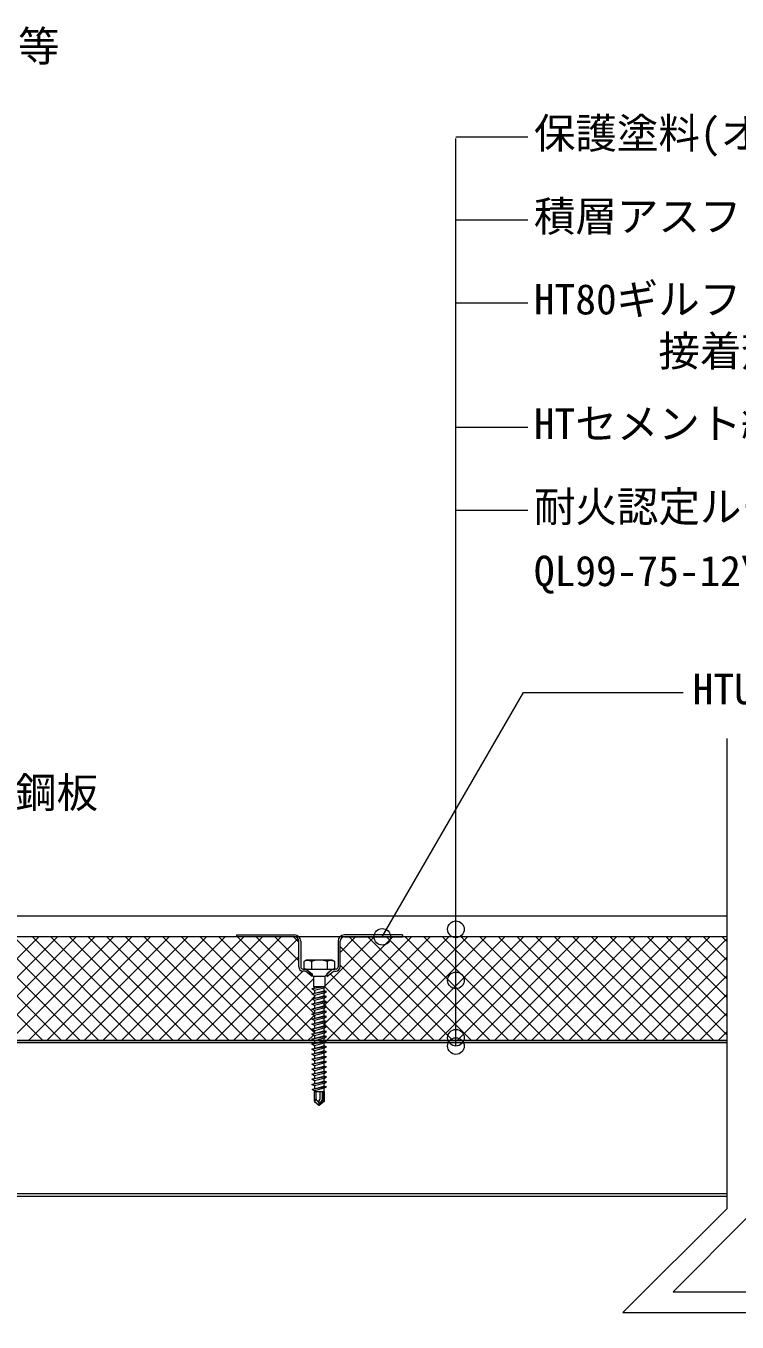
# Model space of a CAD drawing. Units: millimetres, scale not verified. Extents: x -1380 to 1380, y -955 to 955.
# Drawn here: x -22 to 321, y -308 to 316 of the extents above; entities that cross this region are included whole.
import ezdxf
from ezdxf.enums import TextEntityAlignment as Align

# ---------------------------------------------------------------- set-up
doc = ezdxf.new("R2010")
doc.units = ezdxf.units.MM
doc.header["$LTSCALE"] = 3
doc.linetypes.add('USER3', pattern=[9.525, 6.35, -3.175])
for name, color, linetype, lineweight in [('0-1_BOUSUI', 1, 'Continuous', 18), ('0-2_MOJI', 7, 'Continuous', 18), ('0-3_HATCH', 9, 'Continuous', 18), ('0-4_KANAMONO', 5, 'Continuous', 18), ('0-5_KANAMONO_SCREW', 4, 'Continuous', 18), ('0-7_dekki', 3, 'Continuous', 18), ('0-8_dannnetu', 6, 'Continuous', 18), ('0-D_SUNPO', 7, 'Continuous', 18)]:
    doc.layers.add(name, color=color, linetype=linetype, lineweight=lineweight)
doc.styles.add('ＭＳ ゴシック', font='')
doc.styles.get('ＭＳ ゴシック').set_extended_font_data('MS Gothic')

msp = doc.modelspace()

# ---------------------------------------------------------------- linework, layer by layer
at = {"layer": '0-1_BOUSUI'}
msp.add_lwpolyline([(315.714, -112.731), (-380.02, -112.731), (-424.162, -68.589), (-424.162, 72.411), (-440.02, 88.269), (-604.504, 88.269)], dxfattribs=at)
at = {"layer": '0-2_MOJI'}
for p, q in [((185.265, 262.891), (219.841, 262.891)), ((185.265, -175.422), (185.265, 262.061)), ((185.265, 222.891), (219.841, 222.891)), ((185.265, 182.891), (219.841, 182.891)), ((185.265, 122.891), (219.841, 122.891)), ((185.265, 82.891), (219.841, 82.891))]:
    msp.add_line(p, q, dxfattribs=at)
msp.add_lwpolyline([(149.809, -122.776), (217.795, -5.02), (294.757, -5.02)], dxfattribs=at)
for centre in [(185.265, -119.107), (149.809, -122.776), (185.265, -143.776), (185.265, -171.422), (185.265, -175.422)]:
    msp.add_circle(centre, 4, dxfattribs=at)
at = {"layer": '0-3_HATCH'}
for p, q in [((-13.766, -172.731), (-63.704, -122.793)), ((-57.295, -164.404), (-15.691, -122.8)), ((-56.642, -172.731), (-6.713, -122.802)), ((-4.785, -172.731), (-54.722, -122.794)), ((-47.661, -172.731), (2.266, -122.803)), ((4.195, -172.731), (-45.74, -122.796)), ((-38.681, -172.731), (11.245, -122.805)), ((13.175, -172.731), (-36.759, -122.797)), ((-29.701, -172.731), (20.224, -122.806)), ((22.155, -172.731), (-27.777, -122.798)), ((-20.721, -172.731), (29.203, -122.807)), ((31.136, -172.731), (-18.795, -122.8)), ((-11.74, -172.731), (38.182, -122.809)), ((40.116, -172.731), (-9.814, -122.801)), ((-2.76, -172.731), (47.16, -122.81)), ((49.096, -172.731), (-0.832, -122.803)), ((6.22, -172.731), (56.139, -122.812)), ((58.076, -172.731), (8.15, -122.804)), ((15.2, -172.731), (65.118, -122.813)), ((67.057, -172.731), (17.131, -122.805)), ((24.181, -172.731), (74.097, -122.814)), ((76.037, -172.731), (26.113, -122.807)), ((33.161, -172.731), (83.076, -122.815)), ((85.017, -172.731), (35.095, -122.808)), ((42.141, -172.731), (92.057, -122.815)), ((93.997, -172.731), (44.076, -122.81)), ((51.121, -172.731), (101.037, -122.815)), ((102.978, -172.731), (53.058, -122.811)), ((60.102, -172.731), (109.159, -123.674)), ((111.958, -172.731), (62.04, -122.813)), ((117.188, -168.981), (71.021, -122.814)), ((116.916, -159.729), (80.003, -122.815)), ((116.365, -150.197), (88.983, -122.815)), ((109.516, -134.368), (97.963, -122.815)), ((109.516, -125.388), (106.944, -122.815)), ((121.688, -165.025), (163.892, -122.822)), ((121.703, -156.031), (154.913, -122.82)), ((122.188, -146.565), (145.934, -122.819)), ((122.963, -172.731), (172.871, -122.823)), ((129.516, -130.257), (136.955, -122.818)), ((131.944, -172.731), (181.85, -122.824)), ((183.8, -172.731), (133.887, -122.817)), ((140.924, -172.731), (190.829, -122.826)), ((192.78, -172.731), (142.868, -122.819)), ((149.904, -172.731), (199.808, -122.827)), ((201.76, -172.731), (151.85, -122.82)), ((158.885, -172.731), (208.787, -122.828)), ((210.741, -172.731), (160.831, -122.821)), ((167.865, -172.731), (217.766, -122.83)), ((219.721, -172.731), (169.813, -122.823)), ((176.845, -172.731), (226.745, -122.831)), ((228.701, -172.731), (178.794, -122.824)), ((185.825, -172.731), (235.724, -122.832)), ((237.681, -172.731), (187.776, -122.825)), ((194.806, -172.731), (244.703, -122.834)), ((246.662, -172.731), (196.758, -122.827)), ((203.786, -172.731), (253.682, -122.835)), ((255.642, -172.731), (205.739, -122.828)), ((212.766, -172.731), (262.661, -122.836)), ((264.622, -172.731), (214.721, -122.829)), ((221.746, -172.731), (271.64, -122.837)), ((273.603, -172.731), (223.702, -122.83)), ((230.727, -172.731), (280.619, -122.839)), ((282.583, -172.731), (232.684, -122.832)), ((239.707, -172.731), (289.597, -122.84)), ((291.563, -172.731), (241.665, -122.833)), ((248.687, -172.731), (298.576, -122.841)), ((300.543, -172.731), (250.647, -122.834)), ((257.667, -172.731), (307.555, -122.843)), ((309.524, -172.731), (259.628, -122.836)), ((266.648, -172.731), (315.714, -123.664)), ((315.714, -169.941), (268.61, -122.837)), ((315.714, -160.961), (277.592, -122.838)), ((315.714, -151.98), (286.573, -122.84)), ((315.714, -143), (295.555, -122.841)), ((315.714, -134.02), (304.536, -122.842)), ((315.714, -125.04), (313.518, -122.844)), ((174.82, -172.731), (129.516, -127.427)), ((69.082, -172.731), (109.516, -132.296)), ((165.839, -172.731), (129.516, -136.408)), ((275.628, -172.731), (315.714, -132.645)), ((78.062, -172.731), (111.478, -139.315)), ((87.042, -172.731), (116.688, -143.085)), ((156.859, -172.731), (124.695, -140.567)), ((284.608, -172.731), (315.714, -141.625)), ((147.879, -172.731), (122.095, -146.947)), ((96.023, -172.731), (115.965, -152.789)), ((116.052, -152.701), (117.188, -151.565)), ((122.38, -156.212), (121.688, -155.521)), ((293.588, -172.731), (315.714, -150.605)), ((105.003, -172.731), (117.055, -160.679)), ((138.899, -172.731), (122.706, -156.538)), ((302.569, -172.731), (315.714, -159.585)), ((129.918, -172.731), (121.688, -164.501)), ((311.549, -172.731), (315.714, -168.566)), ((113.983, -172.731), (116.612, -170.102))]:
    msp.add_line(p, q, dxfattribs=at)
at = {"layer": '0-4_KANAMONO'}
for p, q in [((79.516, -121.815), (79.516, -122.815)), ((79.516, -121.815), (107.516, -121.815)), ((107.516, -122.815), (79.516, -122.815)), ((109.516, -137.315), (109.516, -124.815)), ((110.516, -124.815), (110.516, -137.315)), ((128.516, -124.815), (128.516, -137.315)), ((129.516, -137.315), (129.516, -124.815)), ((159.516, -121.815), (131.516, -121.815)), ((131.516, -122.815), (159.516, -122.815)), ((159.516, -121.815), (159.516, -122.815)), ((111.516, -138.315), (112.323, -138.315)), ((112.323, -139.315), (111.516, -139.315)), ((127.516, -138.315), (126.709, -138.315)), ((126.709, -139.315), (127.516, -139.315))]:
    msp.add_line(p, q, dxfattribs=at)
at = {"layer": '0-4_KANAMONO', "linetype": 'USER3'}
msp.add_line((112.709, -138.316), (126.168, -138.316), dxfattribs=at)
at = {"layer": '0-4_KANAMONO'}
for points in [[(113.517, -138.71), (116.016, -140.569), (116.016, -141.815), (112.92, -139.513)], [(125.516, -138.71), (123.016, -140.569), (123.016, -141.815), (126.113, -139.513)]]:
    msp.add_lwpolyline(points, dxfattribs=at)
for centre, radius, start, end in [((107.516, -124.815), 3, 0, 90), ((107.516, -124.815), 2, 0, 90), ((131.516, -124.815), 3, 90, 180), ((131.516, -124.815), 2, 90, 180), ((111.516, -137.315), 2, 180, 270), ((111.516, -137.315), 1, 180, 270), ((127.516, -137.315), 1, 270, 0), ((127.516, -137.315), 2, 270, 0), ((112.323, -140.315), 2, 53.36573, 90), ((112.323, -140.315), 1, 53.36573, 90), ((126.709, -140.315), 2, 90, 126.63427), ((126.709, -140.315), 1, 90, 126.63427)]:
    msp.add_arc(centre, radius, start, end, dxfattribs=at)
at = {"layer": '0-5_KANAMONO_SCREW'}
for p, q in [((115.686, -134.69), (115.686, -138.316)), ((123.191, -134.69), (123.191, -138.316)), ((122.188, -141.816), (116.688, -141.816)), ((122.188, -146.816), (116.688, -146.816)), ((116.688, -146.816), (117.188, -147.557)), ((121.688, -147.446), (117.188, -148.656)), ((117.188, -148.656), (117.188, -149.977)), ((121.688, -149.866), (117.188, -151.076)), ((121.688, -147.446), (122.188, -146.831)), ((121.688, -147.446), (121.688, -148.767)), ((121.688, -149.866), (121.688, -151.187)), ((117.188, -151.076), (117.188, -152.397)), ((121.688, -152.286), (117.188, -153.496)), ((117.188, -153.496), (117.188, -154.817)), ((121.688, -154.706), (117.188, -155.916)), ((117.188, -155.916), (117.188, -157.237)), ((121.688, -152.286), (121.688, -153.607)), ((121.688, -154.706), (121.688, -156.027)), ((121.688, -157.126), (117.188, -158.336)), ((117.188, -158.336), (117.188, -159.657)), ((121.688, -159.546), (117.188, -160.756)), ((117.188, -160.756), (117.188, -162.077)), ((121.688, -161.966), (117.188, -163.176)), ((121.688, -157.126), (121.688, -158.447)), ((121.688, -159.546), (121.688, -160.867)), ((121.688, -161.966), (121.688, -163.287)), ((117.188, -163.176), (117.188, -164.497)), ((121.688, -164.386), (117.188, -165.596)), ((117.188, -165.596), (117.188, -166.917)), ((121.688, -166.806), (117.188, -168.016)), ((117.188, -168.016), (117.188, -169.337)), ((121.688, -164.386), (121.688, -165.707)), ((121.688, -166.806), (121.688, -168.127)), ((121.688, -169.226), (117.188, -170.436)), ((117.188, -170.436), (117.188, -171.757)), ((121.688, -171.646), (117.188, -172.856)), ((117.188, -172.856), (117.188, -174.177)), ((121.688, -174.066), (117.188, -175.276)), ((121.688, -169.226), (121.688, -170.547)), ((121.688, -171.646), (121.688, -172.967)), ((121.688, -174.066), (121.688, -175.387)), ((117.188, -175.276), (117.188, -176.597)), ((121.688, -176.486), (117.188, -177.696)), ((117.188, -177.696), (117.188, -179.017)), ((121.688, -178.906), (117.188, -180.116)), ((117.188, -180.116), (117.188, -181.437)), ((121.688, -176.486), (121.688, -177.807)), ((121.688, -178.906), (121.688, -180.227)), ((121.688, -181.326), (117.188, -182.536)), ((117.188, -182.536), (117.188, -183.857)), ((121.688, -183.746), (117.188, -184.956)), ((117.188, -184.956), (117.188, -186.277)), ((121.688, -186.166), (117.188, -187.376)), ((117.188, -187.376), (117.188, -188.697)), ((121.688, -181.326), (121.688, -182.647)), ((121.688, -183.746), (121.688, -185.067)), ((121.688, -186.166), (121.688, -187.487)), ((121.688, -188.586), (117.188, -189.796)), ((117.188, -189.796), (117.188, -191.117)), ((121.688, -191.006), (117.188, -192.216)), ((117.188, -192.216), (117.188, -193.537)), ((121.688, -193.426), (117.188, -194.636)), ((121.688, -188.586), (121.688, -189.907)), ((121.688, -191.006), (121.688, -192.327)), ((121.688, -193.426), (121.688, -194.78)), ((122.863, -195.095), (116.013, -196.305)), ((117.138, -202.149), (117.138, -197.266)), ((117.138, -197.266), (121.738, -197.266)), ((117.188, -194.636), (117.188, -195.99)), ((121.688, -195.773), (117.188, -196.983)), ((117.188, -196.983), (117.188, -197.266)), ((117.874, -200.817), (117.874, -197.266)), ((119.806, -201.071), (119.806, -197.266)), ((120.956, -200.977), (120.956, -197.266)), ((121.278, -201.935), (121.278, -197.266)), ((121.688, -195.773), (121.688, -197.266)), ((121.738, -197.266), (121.738, -202.149)), ((117.535, -201.705), (117.138, -202.149)), ((117.138, -202.149), (119.254, -203.925)), ((118.264, -201.653), (118.537, -201.882)), ((119.229, -203.022), (119.438, -203.966)), ((119.429, -201.725), (119.806, -201.071)), ((119.581, -203.359), (119.438, -203.966)), ((120.956, -200.977), (119.581, -203.359)), ((121.278, -201.935), (119.581, -203.359)), ((119.581, -203.359), (119.622, -203.925))]:
    msp.add_line(p, q, dxfattribs=at)
msp.add_lwpolyline([(113.188, -133.966), (111.933, -134.69), (111.933, -138.316), (126.944, -138.316), (126.944, -134.69), (125.688, -133.966)], close=True, dxfattribs=at)
for points in [[(113.188, -138.316), (116.688, -141.816), (116.688, -146.816)], [(125.688, -138.316), (122.188, -141.816), (122.188, -146.816)], [(122.188, -146.831), (115.888, -147.905), (119.943, -146.816)], [(117.188, -148.656), (115.888, -147.905), (117.188, -147.557)], [(122.988, -149.115), (115.888, -150.325), (121.688, -148.767)], [(121.688, -149.866), (122.988, -149.115), (121.688, -148.767)], [(117.188, -151.076), (115.888, -150.325), (117.188, -149.977)], [(122.988, -151.535), (115.888, -152.745), (121.688, -151.187)], [(117.188, -153.496), (115.888, -152.745), (117.188, -152.397)], [(122.988, -153.955), (115.888, -155.165), (121.688, -153.607)], [(117.188, -155.916), (115.888, -155.165), (117.188, -154.817)], [(122.988, -156.375), (115.888, -157.585), (121.688, -156.027)], [(121.688, -152.286), (122.988, -151.535), (121.688, -151.187)], [(121.688, -154.706), (122.988, -153.955), (121.688, -153.607)], [(121.688, -157.126), (122.988, -156.375), (121.688, -156.027)], [(117.188, -158.336), (115.888, -157.585), (117.188, -157.237)], [(122.988, -158.795), (115.888, -160.005), (121.688, -158.447)], [(117.188, -160.756), (115.888, -160.005), (117.188, -159.657)], [(122.988, -161.215), (115.888, -162.425), (121.688, -160.867)], [(117.188, -163.176), (115.888, -162.425), (117.188, -162.077)], [(121.688, -159.546), (122.988, -158.795), (121.688, -158.447)], [(121.688, -161.966), (122.988, -161.215), (121.688, -160.867)], [(122.988, -163.635), (115.888, -164.845), (121.688, -163.287)], [(117.188, -165.596), (115.888, -164.845), (117.188, -164.497)], [(122.988, -166.055), (115.888, -167.265), (121.688, -165.707)], [(117.188, -168.016), (115.888, -167.265), (117.188, -166.917)], [(122.988, -168.475), (115.888, -169.685), (121.688, -168.127)], [(121.688, -164.386), (122.988, -163.635), (121.688, -163.287)], [(121.688, -166.806), (122.988, -166.055), (121.688, -165.707)], [(121.688, -169.226), (122.988, -168.475), (121.688, -168.127)], [(117.188, -170.436), (115.888, -169.685), (117.188, -169.337)], [(122.988, -170.895), (115.888, -172.105), (121.688, -170.547)], [(117.188, -172.856), (115.888, -172.105), (117.188, -171.757)], [(122.988, -173.315), (115.888, -174.525), (121.688, -172.967)], [(117.188, -175.276), (115.888, -174.525), (117.188, -174.177)], [(121.688, -171.646), (122.988, -170.895), (121.688, -170.547)], [(121.688, -174.066), (122.988, -173.315), (121.688, -172.967)], [(122.988, -175.735), (115.888, -176.945), (121.688, -175.387)], [(117.188, -177.696), (115.888, -176.945), (117.188, -176.597)], [(122.988, -178.155), (115.888, -179.365), (121.688, -177.807)], [(117.188, -180.116), (115.888, -179.365), (117.188, -179.017)], [(122.988, -180.575), (115.888, -181.785), (121.688, -180.227)], [(121.688, -176.486), (122.988, -175.735), (121.688, -175.387)], [(121.688, -178.906), (122.988, -178.155), (121.688, -177.807)], [(121.688, -181.326), (122.988, -180.575), (121.688, -180.227)], [(117.188, -182.536), (115.888, -181.785), (117.188, -181.437)], [(122.988, -182.995), (115.888, -184.205), (121.688, -182.647)], [(117.188, -184.956), (115.888, -184.205), (117.188, -183.857)], [(122.988, -185.415), (115.888, -186.625), (121.688, -185.067)], [(117.188, -187.376), (115.888, -186.625), (117.188, -186.277)], [(121.688, -183.746), (122.988, -182.995), (121.688, -182.647)], [(121.688, -186.166), (122.988, -185.415), (121.688, -185.067)], [(122.988, -187.835), (115.888, -189.045), (121.688, -187.487)], [(117.188, -189.796), (115.888, -189.045), (117.188, -188.697)], [(122.988, -190.255), (115.888, -191.465), (121.688, -189.907)], [(117.188, -192.216), (115.888, -191.465), (117.188, -191.117)], [(122.988, -192.675), (115.888, -193.885), (121.688, -192.327)], [(117.188, -194.636), (115.888, -193.885), (117.188, -193.537)], [(121.688, -188.586), (122.988, -187.835), (121.688, -187.487)], [(121.688, -191.006), (122.988, -190.255), (121.688, -189.907)], [(121.688, -193.426), (122.988, -192.675), (121.688, -192.327)], [(117.188, -196.983), (116.013, -196.305), (117.188, -195.99), (121.688, -194.78)], [(121.688, -195.773), (122.863, -195.095), (121.688, -194.78)], [(119.254, -203.925), (119.438, -203.966), (119.622, -203.925)], [(121.278, -201.935), (121.738, -202.149), (119.622, -203.925)]]:
    msp.add_lwpolyline(points, dxfattribs=at)
for centre, radius, start, end in [((113.809, -138.16), 3.944, 61.59455, 118.40545), ((119.438, -144.042), 10.076, 68.13455, 111.86545), ((125.068, -138.16), 3.944, 61.59455, 118.40545), ((116.542, -200.817), 1.333, 318.21456, 0), ((117.927, -202.055), 0.525, 50, 138.21456), ((118.966, -200.817), 1.091, 180, 230), ((118.917, -201.429), 0.591, 230, 330), ((117.204, -203.471), 2.075, 12.5, 50), ((120.997, -202.63), 1.811, 150, 192.5)]:
    msp.add_arc(centre, radius, start, end, dxfattribs=at)
at = {"layer": '0-7_dekki', "color": 4}
for p, q in [((315.714, -173.931), (-469.104, -173.931)), ((-469.104, -246.531), (315.714, -246.531))]:
    msp.add_line(p, q, dxfattribs=at)
msp.add_lwpolyline([(315.714, -172.731), (-469.104, -172.731), (-469.104, -247.731), (315.714, -247.731)], dxfattribs=at)
at = {"layer": '0-8_dannnetu'}
for p, q in [((315.714, -122.844), (-459.762, -122.731)), ((-279.104, -172.731), (315.714, -172.731))]:
    msp.add_line(p, q, dxfattribs=at)
msp.add_lwpolyline([(-459.762, -122.731), (-459.762, -172.331), (-279.104, -172.331), (-279.104, -172.731), (315.714, -172.731)], dxfattribs=at)
at = {"layer": '0-D_SUNPO'}
for points in [[(315.714, -27.227), (315.714, -253.849), (265.714, -303.849), (365.714, -303.849), (315.714, -353.849), (315.714, -618.754)], [(325.714, -27.227), (325.714, -257.991), (289.856, -293.849), (389.856, -293.849), (325.714, -357.991), (325.714, -618.754)]]:
    msp.add_lwpolyline(points, dxfattribs=at)

# ---------------------------------------------------------------- texts
at = {"layer": '0-2_MOJI', "style": 'ＭＳ ゴシック'}
for s, p in [('アルミ笠木（別途）：ライナーコーピングＳ等', (-425.592, 294.859)), ('保護塗料(オプション)', (222.841, 252.891)), ('積層アスファルト防水層', (222.841, 212.891)), ('HT80ギルフォームAI', (222.841, 172.891)), ('\u3000\u3000\u3000接着剤及びビス止め併用', (222.841, 147.891)), ('HTセメント線貼り 0.35ｋｇ/ｍ2', (222.841, 112.891)), ('耐火認定ルーフデッキ', (222.841, 72.891)), ('QL99-75-12Y推奨', (222.841, 41.903)), ('HTU80ワッシャー', (299.322, -15.02)), ('HTコーナー200 溶融亜鉛メッキ鋼板', (-306.884, -64.973))]:
    msp.add_text(s, height=14.66, dxfattribs=at).set_placement(p, align=Align.BOTTOM_LEFT)

doc.saveas('drawing.dxf')
